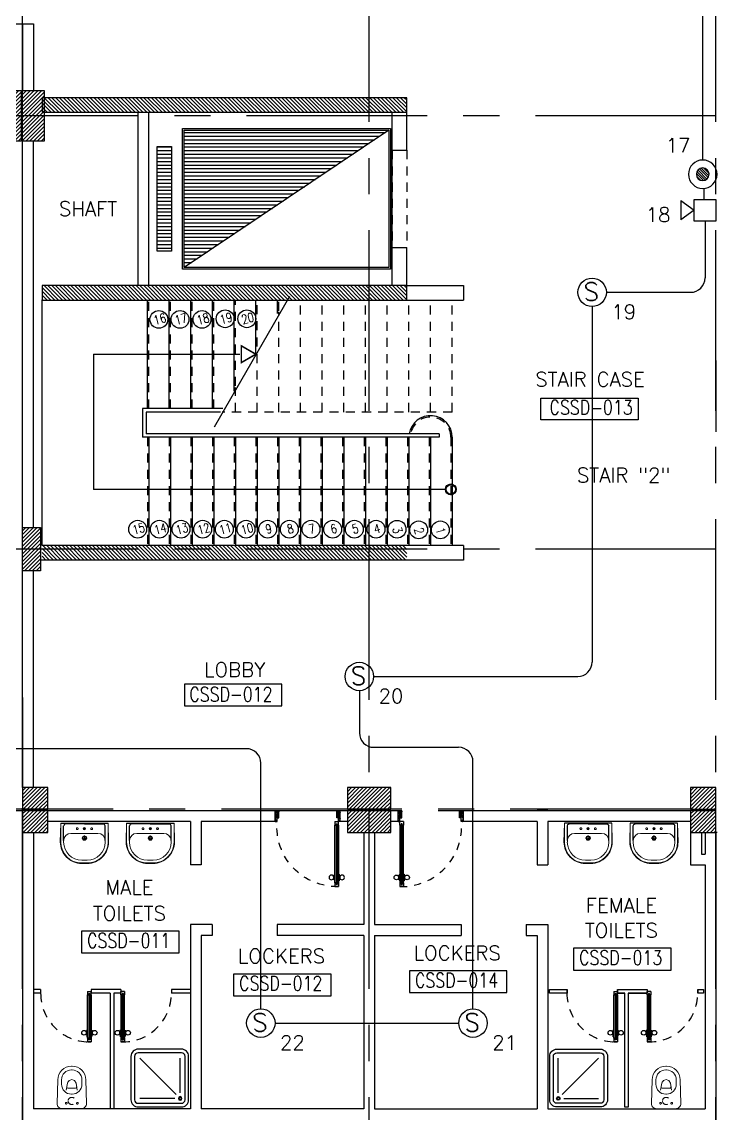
# Model space of a CAD drawing. Extents: x 0 to 93.3, y -13.5 to 76.8.
# Drawn here: x 38.99 to 48.62, y 28.8 to 43.92 of the extents above; entities that cross this region are included whole.
import ezdxf
from ezdxf.enums import TextEntityAlignment as Align

# ---------------------------------------------------------------- set-up
doc = ezdxf.new("R2010")
doc.units = 0
doc.header["$MEASUREMENT"] = 0
for name, pattern in [('CENTERX2', [4, 2.5, -0.5, 0.5, -0.5]), ('DASHED', [0.75, 0.5, -0.25]), ('HIDDEN', [0.375, 0.25, -0.125]), ('HIDDEN2', [0.1875, 0.125, -0.0625])]:
    doc.linetypes.add(name, pattern=pattern)
doc.layers.get('0').update_dxf_attribs({"color": 11, "linetype": 'CONTINUOUS'})
for name, color, linetype in [('A-JEERI', 11, 'CONTINUOUS'), ('AXES', 11, 'CENTERX2'), ('COL', 11, 'CONTINUOUS'), ('DOOR', 11, 'CONTINUOUS'), ('E-FIRE', 4, 'CONTINUOUS'), ('E-WIRE', 4, 'CONTINUOUS'), ('FIX', 11, 'CONTINUOUS'), ('HAT', 11, 'CONTINUOUS'), ('HIDDEN', 11, 'HIDDEN2'), ('LIFTS', 11, 'CONTINUOUS'), ('PART', 11, 'CONTINUOUS'), ('RM-BOX', 11, 'CONTINUOUS'), ('RM-NAME', 11, 'CONTINUOUS'), ('RM-NO', 11, 'CONTINUOUS'), ('STR', 11, 'CONTINUOUS'), ('WALL', 11, 'CONTINUOUS')]:
    doc.layers.add(name, color=color, linetype=linetype)
doc.styles.add('ROMANS', font='ROMANS.shx', dxfattribs={"width": 0.6})

# ---------------------------------------------------------------- blocks, each defined once
blk = doc.blocks.new('DOOR90')
at = {"layer": 'DOOR', "color": 7, "linetype": 'ByBlock'}
for p, q in [((-150, 0), (0, 0)), ((-150, 0), (-150, -25)), ((0, -50), (-114, 0)), ((0, -50), (-40, 0)), ((0, -50), (0, 0)), ((-1000, -25), (-1050, -25)), ((-1050, -75), (-1050, -25)), ((-1050, -25), (-1050, -75)), ((-1000, -75), (-1050, -75)), ((-1000, -42), (-1020, -42)), ((-1020, -42), (-1020, -58)), ((-1000, -58), (-1020, -58)), ((-1000, -25), (-1000, -42)), ((-1000, -58), (-1000, -75)), ((-878, -18), (-968, -18)), ((-968, -25), (-968, -18)), ((-968, -75), (-968, -82)), ((-878, -82), (-968, -82)), ((-955, -9), (-890, -9)), ((-955, -18), (-955, -9)), ((-955, -18), (-890, -18)), ((-955, -82), (-890, -82)), ((-955, -82), (-955, -91)), ((-955, -91), (-890, -91)), ((-890, -18), (-890, -9)), ((-890, -82), (-890, -91)), ((-878, -25), (-878, -18)), ((-878, -75), (-878, -82)), ((-200, -25), (-150, -25)), ((-200, -42), (-200, -25)), ((-180, -42), (-200, -42)), ((-200, -58), (-180, -58)), ((-200, -75), (-200, -58)), ((-150, -75), (-200, -75)), ((-180, -58), (-180, -42)), ((-150, -25), (-100, -25)), ((-150, -75), (-150, -25)), ((-100, -25), (-100, -50)), ((0, -50), (-100, -37)), ((-100, -50), (0, -50)), ((-150, -875), (-100, -875)), ((-150, -900), (-150, -875)), ((-150, -900), (0, -900)), ((0, -900), (-150, -900)), ((0, -850), (-114, -900)), ((-100, -875), (-100, -850)), ((0, -850), (-100, -863)), ((-100, -850), (0, -850)), ((0, -850), (-40, -900)), ((0, -850), (0, -900))]:
    blk.add_line(p, q, dxfattribs=at)
at = {"layer": 'DOOR', "linetype": 'ByBlock'}
for p, q in [((-200, -25), (-1000, -25)), ((-200, -42), (-1000, -42)), ((-200, -58), (-1000, -58)), ((-1000, -75), (-200, -75))]:
    blk.add_line(p, q, dxfattribs=at)
at = {"layer": 'DOOR', "color": 7, "linetype": 'ByBlock'}
for centre in [(-923, 24), (-923, -124)]:
    blk.add_circle(centre, 32.4, dxfattribs=at)
for centre, radius, start, end in [((0, -50), 154, 161.1053, 166.2858), ((0, -50), 94.4, 148.0182, 180), ((0, -50), 134, 158.1598, 169.28), ((0, -50), 114, 154.0838, 167.3774), ((0, -50), 74.4, 137.7764, 180), ((0, -50), 54.4, 113.2074, 180), ((0, -50), 34.4, 90, 180), ((0, -50), 14.4, 90, 180), ((0, -850), 154, 193.7142, 198.8947), ((0, -850), 134, 190.72, 201.8402), ((0, -850), 94.4, 180, 211.9818), ((0, -850), 74.4, 180, 222.2236), ((0, -850), 54.4, 180, 246.7926), ((0, -850), 34.4, 180, 270), ((0, -850), 14.4, 180, 270)]:
    blk.add_arc(centre, radius, start, end, dxfattribs=at)
at = {"layer": 'DOOR', "linetype": 'HIDDEN', "ltscale": 0.5}
blk.add_arc((-222, -50), 828, 178.2701, 275.003, dxfattribs=at)
blk = doc.blocks.new('SHR1')
at = {"layer": 'FIX'}
for p, q in [((-196, 196), (-700, 700)), ((-143, 218), (-143, 700)), ((-218, 143), (-700, 143))]:
    blk.add_line(p, q, dxfattribs=at)
for points in [[(-825, 125), (-825, 725, -0.414214), (-725, 825), (-125, 825, -0.414214), (-25, 725), (-25, 125, -0.414214), (-125, 25), (-725, 25, -0.414214)], [(-775, 125), (-775, 725, -0.414214), (-725, 775), (-125, 775, -0.414214), (-75, 725), (-75, 125, -0.414214), (-125, 75), (-725, 75, -0.414214)]]:
    blk.add_lwpolyline(points, format="xyb", close=True, dxfattribs=at)
for radius in [25, 15]:
    blk.add_circle((-143, 143), radius, dxfattribs=at)
blk = doc.blocks.new('C11')
at = {"layer": 'HAT'}
h = blk.add_hatch(dxfattribs=at)
h.set_pattern_fill('ANSI31', color=256, scale=300, style=0)
h.set_pattern_definition([(45, (-383765.23, -62181), (-26.5165043, 26.5165043), [])])
h.paths.add_polyline_path([(-20, 350), (-20, 700), (-320, 700), (-320, 350)])
h.paths.add_polyline_path([(-320, 0), (-20, 0), (-20, 350), (-320, 350)])
h = blk.add_hatch(dxfattribs=at)
h.set_pattern_fill('ANSI31', color=256, scale=300, style=0)
h.set_pattern_definition([(45, (-383445.23, -62181), (-26.5165043, 26.5165043), [])])
h.paths.add_polyline_path([(300, 350), (300, 700), (0, 700), (0, 350)])
h.paths.add_polyline_path([(0, 0), (300, 0), (300, 350), (0, 350)])
at = {"layer": 'COL'}
for points in [[(-20, 700), (-20, 0), (-320, 0), (-320, 700)], [(300, 700), (300, 0), (0, 0), (0, 700)]]:
    blk.add_lwpolyline(points, close=True, dxfattribs=at)
blk = doc.blocks.new('LAV-003')
at = {"layer": 'FIX', "linetype": 'ByBlock'}
blk.add_line((-328, -25), (328, -25), dxfattribs=at)
at = {"layer": 'FIX', "linetype": 'Continuous', "lineweight": 20}
for p, q in [((-328, -285), (-328, -25)), ((328, -285), (328, -25)), ((-288, -285), (-288, -265)), ((0, -165), (-187, -165)), ((0, -165), (187, -165)), ((287, -285), (287, -265)), ((0, -535), (-38, -535)), ((0, -575), (-38, -575)), ((0, -535), (38, -535)), ((0, -575), (38, -575))]:
    blk.add_line(p, q, dxfattribs=at)
at = {"layer": 'FIX', "linetype": 'ByBlock', "ltscale": 0.3}
for p, q in [((-288, -265), (-288, -60)), ((0, -35), (-262, -35)), ((0, -35), (262, -35)), ((287, -265), (287, -60))]:
    blk.add_line(p, q, dxfattribs=at)
at = {"layer": 'FIX', "lineweight": 20}
for p, q in [((-16, -101), (15, -101)), ((0, -85), (0, -116))]:
    blk.add_line(p, q, dxfattribs=at)
at = {"layer": 'FIX', "linetype": 'DASHED', "lineweight": 20, "ltscale": 0.04}
for p, q in [((-36, -230), (37, -230)), ((0, -194), (0, -266))]:
    blk.add_line(p, q, dxfattribs=at)
at = {"layer": 'FIX', "linetype": 'Continuous', "lineweight": 20}
blk.add_lwpolyline([(295, -25), (0, -25), (-328, -25), (-334, -285, 0.414214), (-38, -582), (0, -582), (38, -582, 0.414214), (334, -285), (328, -25), (0, -25)], format="xyb", dxfattribs=at)
at = {"layer": 'FIX', "linetype": 'HIDDEN', "lineweight": 20, "ltscale": 0.05}
for centre in [(-100, -101), (100, -101)]:
    blk.add_circle(centre, 12.4, dxfattribs=at)
at = {"layer": 'FIX', "lineweight": 20}
for centre, radius in [((0, -101), 15.5), ((0, -230), 29.5), ((0, -230), 22.5)]:
    blk.add_circle(centre, radius, dxfattribs=at)
at = {"layer": 'FIX', "linetype": 'ByBlock', "ltscale": 0.3}
for centre, start, end in [((-262, -60), 90, 180), ((262, -60), 0, 90)]:
    blk.add_arc(centre, 25, start, end, dxfattribs=at)
at = {"layer": 'FIX', "linetype": 'Continuous', "lineweight": 20}
for centre, radius, start, end in [((-38, -285), 290, 180, 270), ((-38, -285), 250, 180, 270), ((-187, -265), 100, 90, 180), ((38, -285), 290, 270, 0), ((38, -285), 250, 270, 0), ((187, -265), 100, 0, 90)]:
    blk.add_arc(centre, radius, start, end, dxfattribs=at)
blk = doc.blocks.new('WC')
at = {"layer": 'FIX', "lineweight": 20}
for p, q in [((339, 5), (339, -5)), ((395, 76), (490, 60)), ((475, 141), (538, 141)), ((534, 24), (540, 0)), ((540, 0), (534, -24)), ((674, 5), (674, -5)), ((490, -60), (395, -76)), ((538, -141), (475, -141)), ((213, -204), (210, -204))]:
    blk.add_line(p, q, dxfattribs=at)
at = {"layer": 'FIX', "linetype": 'Continuous', "lineweight": 20}
blk.add_line((420, -47), (420, 45), dxfattribs=at)
at = {"layer": 'FIX', "lineweight": 20}
for points in [[(210, -204, -0.414214), (137, -131), (137, 0), (137, 131, -0.414214), (210, 204)], [(727, -5), (727, 5, 0.414214), (538, 194), (210, 204)], [(727, 5), (727, -5, -0.414214), (538, -194), (210, -204)]]:
    blk.add_lwpolyline(points, format="xyb", dxfattribs=at)
at = {"layer": 'FIX', "linetype": 'HIDDEN2', "lineweight": 20, "ltscale": 0.3}
blk.add_circle((245, 0), 49.8, dxfattribs=at)
at = {"layer": 'FIX', "linetype": 'HIDDEN', "lineweight": 20, "ltscale": 0.05}
for centre in [(213, 78), (213, -77)]:
    blk.add_circle(centre, 11.6, dxfattribs=at)
at = {"layer": 'FIX', "lineweight": 20}
for centre, radius, start, end in [((475, 5), 136, 90, 180), ((464, -18), 82, 51.0758, 71.504), ((473, -7), 68.2, 27.1532, 51.0758), ((538, 5), 136, 360, 90), ((475, -5), 136, 180, 270), ((464, 18), 82, 288.496, 308.9242), ((473, 7), 68.2, 308.9242, 332.8468), ((538, -5), 136, 270, 0)]:
    blk.add_arc(centre, radius, start, end, dxfattribs=at)
at = {"layer": 'FIX', "linetype": 'Continuous', "lineweight": 20}
for centre, start, end in [((443, 46), 88.3879, 182.3338), ((442, -46), 177.6662, 271.6121)]:
    blk.add_arc(centre, 22.3, start, end, dxfattribs=at)
blk = doc.blocks.new('*X123')
at = {"color": 0}
for p, q in [((61359, 45555), (61555, 45751)), ((61359, 45608), (61502, 45751)), ((61359, 45661), (61449, 45751)), ((61359, 45714), (61396, 45751)), ((61408, 45551), (61608, 45751)), ((61461, 45551), (61661, 45751)), ((61514, 45551), (61714, 45751)), ((61567, 45551), (61767, 45751)), ((61620, 45551), (61820, 45751)), ((61673, 45551), (61873, 45751)), ((61726, 45551), (61926, 45751)), ((61779, 45551), (61979, 45751)), ((61832, 45551), (62032, 45751)), ((61885, 45551), (62085, 45751)), ((61938, 45551), (62138, 45751)), ((61991, 45551), (62191, 45751)), ((62044, 45551), (62244, 45751)), ((62097, 45551), (62297, 45751)), ((62150, 45551), (62350, 45751)), ((62203, 45551), (62403, 45751)), ((62256, 45551), (62456, 45751)), ((62309, 45551), (62509, 45751)), ((62362, 45551), (62562, 45751)), ((62415, 45551), (62615, 45751)), ((62469, 45551), (62669, 45751)), ((62522, 45551), (62722, 45751)), ((62575, 45551), (62775, 45751)), ((62628, 45551), (62828, 45751)), ((62681, 45551), (62881, 45751)), ((62734, 45551), (62934, 45751)), ((62787, 45551), (62987, 45751)), ((62840, 45551), (63040, 45751)), ((62893, 45551), (63093, 45751)), ((62946, 45551), (63146, 45751)), ((62999, 45551), (63199, 45751)), ((63052, 45551), (63252, 45751)), ((63105, 45551), (63305, 45751)), ((63158, 45551), (63358, 45751)), ((63211, 45551), (63411, 45751)), ((63264, 45551), (63464, 45751)), ((63317, 45551), (63517, 45751)), ((63370, 45551), (63570, 45751)), ((63423, 45551), (63623, 45751)), ((63476, 45551), (63676, 45751)), ((63529, 45551), (63729, 45751)), ((63582, 45551), (63782, 45751)), ((63635, 45551), (63835, 45751)), ((63688, 45551), (63888, 45751)), ((63741, 45551), (63941, 45751)), ((63794, 45551), (63994, 45751)), ((63847, 45551), (64047, 45751)), ((63900, 45551), (64100, 45751)), ((63953, 45551), (64153, 45751)), ((64006, 45551), (64206, 45751)), ((64060, 45551), (64260, 45751)), ((64113, 45551), (64313, 45751)), ((64166, 45551), (64366, 45751)), ((64219, 45551), (64419, 45751)), ((64272, 45551), (64472, 45751)), ((64325, 45551), (64525, 45751)), ((64378, 45551), (64578, 45751)), ((64431, 45551), (64631, 45751)), ((64484, 45551), (64684, 45751)), ((64537, 45551), (64737, 45751)), ((64590, 45551), (64790, 45751)), ((64643, 45551), (64843, 45751)), ((64696, 45551), (64896, 45751)), ((64749, 45551), (64949, 45751)), ((64802, 45551), (65002, 45751)), ((64855, 45551), (65055, 45751)), ((64908, 45551), (65108, 45751)), ((64961, 45551), (65161, 45751)), ((65014, 45551), (65214, 45751)), ((65067, 45551), (65267, 45751)), ((65120, 45551), (65320, 45751)), ((65173, 45551), (65373, 45751)), ((65226, 45551), (65426, 45751)), ((65279, 45551), (65479, 45751)), ((65332, 45551), (65532, 45751)), ((65385, 45551), (65585, 45751)), ((65438, 45551), (65638, 45751)), ((65491, 45551), (65691, 45751)), ((65544, 45551), (65744, 45751)), ((65597, 45551), (65797, 45751)), ((65651, 45551), (65851, 45751)), ((65704, 45551), (65904, 45751)), ((65757, 45551), (65957, 45751)), ((65810, 45551), (66010, 45751)), ((65863, 45551), (66063, 45751)), ((65916, 45551), (66116, 45751)), ((65969, 45551), (66169, 45751)), ((66022, 45551), (66222, 45751)), ((66075, 45551), (66275, 45751)), ((66128, 45551), (66328, 45751)), ((66181, 45551), (66381, 45751)), ((66234, 45551), (66409, 45726)), ((66287, 45551), (66409, 45673)), ((66340, 45551), (66409, 45620)), ((66393, 45551), (66409, 45567))]:
    blk.add_line(p, q, dxfattribs=at)
blk = doc.blocks.new('*X122')
at = {"color": 0}
for p, q in [((61359, 48207), (61553, 48401)), ((61359, 48260), (61500, 48401)), ((61359, 48313), (61447, 48401)), ((61359, 48366), (61394, 48401)), ((61406, 48201), (61606, 48401)), ((61459, 48201), (61659, 48401)), ((61512, 48201), (61712, 48401)), ((61565, 48201), (61765, 48401)), ((61618, 48201), (61818, 48401)), ((61671, 48201), (61871, 48401)), ((61724, 48201), (61924, 48401)), ((61777, 48201), (61977, 48401)), ((61830, 48201), (62030, 48401)), ((61884, 48201), (62084, 48401)), ((61937, 48201), (62137, 48401)), ((61990, 48201), (62190, 48401)), ((62043, 48201), (62243, 48401)), ((62096, 48201), (62296, 48401)), ((62149, 48201), (62349, 48401)), ((62202, 48201), (62402, 48401)), ((62255, 48201), (62455, 48401)), ((62308, 48201), (62508, 48401)), ((62361, 48201), (62561, 48401)), ((62414, 48201), (62614, 48401)), ((62467, 48201), (62667, 48401)), ((62520, 48201), (62720, 48401)), ((62573, 48201), (62773, 48401)), ((62626, 48201), (62826, 48401)), ((62679, 48201), (62879, 48401)), ((62732, 48201), (62932, 48401)), ((62785, 48201), (62985, 48401)), ((62838, 48201), (63038, 48401)), ((62891, 48201), (63091, 48401)), ((62944, 48201), (63144, 48401)), ((62997, 48201), (63197, 48401)), ((63050, 48201), (63250, 48401)), ((63103, 48201), (63303, 48401)), ((63156, 48201), (63356, 48401)), ((63209, 48201), (63409, 48401)), ((63262, 48201), (63462, 48401)), ((63315, 48201), (63515, 48401)), ((63368, 48201), (63568, 48401)), ((63421, 48201), (63621, 48401)), ((63475, 48201), (63675, 48401)), ((63528, 48201), (63728, 48401)), ((63581, 48201), (63781, 48401)), ((63634, 48201), (63834, 48401)), ((63687, 48201), (63887, 48401)), ((63740, 48201), (63940, 48401)), ((63793, 48201), (63993, 48401)), ((63846, 48201), (64046, 48401)), ((63899, 48201), (64099, 48401)), ((63952, 48201), (64152, 48401)), ((64005, 48201), (64205, 48401)), ((64058, 48201), (64258, 48401)), ((64111, 48201), (64311, 48401)), ((64164, 48201), (64364, 48401)), ((64217, 48201), (64417, 48401)), ((64270, 48201), (64470, 48401)), ((64323, 48201), (64523, 48401)), ((64376, 48201), (64576, 48401)), ((64429, 48201), (64629, 48401)), ((64482, 48201), (64682, 48401)), ((64535, 48201), (64735, 48401)), ((64588, 48201), (64788, 48401)), ((64641, 48201), (64841, 48401)), ((64694, 48201), (64894, 48401)), ((64747, 48201), (64947, 48401)), ((64800, 48201), (65000, 48401)), ((64853, 48201), (65053, 48401)), ((64906, 48201), (65106, 48401)), ((64959, 48201), (65159, 48401)), ((65012, 48201), (65212, 48401)), ((65065, 48201), (65265, 48401)), ((65119, 48201), (65319, 48401)), ((65172, 48201), (65372, 48401)), ((65225, 48201), (65425, 48401)), ((65278, 48201), (65478, 48401)), ((65331, 48201), (65531, 48401)), ((65384, 48201), (65584, 48401)), ((65437, 48201), (65637, 48401)), ((65490, 48201), (65690, 48401)), ((65543, 48201), (65743, 48401)), ((65596, 48201), (65796, 48401)), ((65649, 48201), (65849, 48401)), ((65702, 48201), (65902, 48401)), ((65755, 48201), (65955, 48401)), ((65808, 48201), (66008, 48401)), ((65861, 48201), (66061, 48401)), ((65914, 48201), (66114, 48401)), ((65967, 48201), (66167, 48401)), ((66020, 48201), (66220, 48401)), ((66073, 48201), (66273, 48401)), ((66126, 48201), (66326, 48401)), ((66179, 48201), (66379, 48401)), ((66232, 48201), (66409, 48378)), ((66285, 48201), (66409, 48325)), ((66338, 48201), (66409, 48272)), ((66391, 48201), (66409, 48219))]:
    blk.add_line(p, q, dxfattribs=at)
blk = doc.blocks.new('MCP')
at = {"color": 1}
for p, q in [((-88, -9), (9, 88)), ((-82, 33), (-33, 82)), ((-80, -36), (36, 80)), ((-66, -58), (58, 66)), ((-47, -74), (74, 47)), ((-23, -85), (85, 23)), ((10, -88), (88, -10))]:
    blk.add_line(p, q, dxfattribs=at)
at = {"layer": 'E-FIRE'}
blk.add_circle((0, 0), 197, dxfattribs=at)
at = {"layer": 'E-FIRE', "color": 4}
blk.add_circle((0, 0), 88.1, dxfattribs=at)
blk = doc.blocks.new('S')
at = {"layer": 'E-FIRE'}
blk.add_circle((0, 0), 197, dxfattribs=at)
at = {"layer": 'E-FIRE', "color": 3, "style": 'ROMANS'}
blk.add_text('S', height=250, dxfattribs=at).set_placement((-119, -115))
blk = doc.blocks.new('ES')
at = {"layer": 'E-FIRE'}
blk.add_line((-135, 485), (134, 485), dxfattribs=at)
for points in [[(-135, 485), (0, 300)], [(0, 300), (0, 300), (134, 485)]]:
    blk.add_lwpolyline(points, dxfattribs=at)
blk.add_lwpolyline([(-150, 0), (150, 0), (150, 300), (-150, 300)], close=True, dxfattribs=at)

msp = doc.modelspace()

# ---------------------------------------------------------------- hatches: boundary and pattern name
at = {"layer": 'HAT'}
h = msp.add_hatch(dxfattribs=at)
h.set_pattern_fill('ANSI31', color=256, scale=0.3, style=0)
h.set_pattern_definition([(45, (-344.495687, -5.511), (-0.0265165043, 0.0265165043), [])])
h.paths.add_polyline_path([(39.2495, 36.92), (38.9995, 36.92), (38.9995, 36.62), (39.2495, 36.62)])
h.paths.add_polyline_path([(39.2495, 36.62), (38.9995, 36.62), (38.9995, 36.32), (39.2495, 36.32)])
h = msp.add_hatch(dxfattribs=at)
h.set_pattern_fill('ANSI31', color=256, scale=0.3, style=0)
h.set_pattern_definition([(135, (803.93036, -5.511), (0.0265165043, 0.0265165043), [])])
h.paths.add_polyline_path([(44.0695, 36.67), (44.3195, 36.67), (44.3195, 36.62), (44.0695, 36.62)])
h.paths.add_polyline_path([(44.0695, 36.62), (44.3195, 36.62), (44.3195, 36.47), (44.0695, 36.47)])
h.paths.add_polyline_path([(42.8695, 36.62), (44.0695, 36.62), (44.0695, 36.47), (42.8695, 36.47)])
h.paths.add_polyline_path([(42.8695, 36.67), (44.0695, 36.67), (44.0695, 36.62), (42.8695, 36.62)])
h.paths.add_polyline_path([(41.6695, 36.62), (42.8695, 36.62), (42.8695, 36.47), (41.6695, 36.47)])
h.paths.add_polyline_path([(41.6695, 36.67), (42.8695, 36.67), (42.8695, 36.62), (41.6695, 36.62)])
h.paths.add_polyline_path([(40.4695, 36.62), (41.6695, 36.62), (41.6695, 36.47), (40.4695, 36.47)])
h.paths.add_polyline_path([(40.4695, 36.67), (41.6695, 36.67), (41.6695, 36.62), (40.4695, 36.62)])
h.paths.add_polyline_path([(39.2695, 36.67), (40.4695, 36.67), (40.4695, 36.62), (39.2695, 36.62)])
h.paths.add_polyline_path([(39.2695, 36.62), (40.4695, 36.62), (40.4695, 36.47), (39.2695, 36.47)])
h = msp.add_hatch(dxfattribs=at)
h.set_pattern_fill('ANSI31', color=256, scale=0.3, style=0)
h.set_pattern_definition([(45, (-344.395687, -5.511), (-0.0265165043, 0.0265165043), [])])
h.paths.add_polyline_path([(38.9995, 33.02), (39.3495, 33.02), (39.3495, 33.32), (38.9995, 33.32)])
h = msp.add_hatch(dxfattribs=at)
h.set_pattern_fill('ANSI31', color=256, scale=0.3, style=0)
h.set_pattern_definition([(45, (-314.745687, -5.511), (-0.0265165043, 0.0265165043), [])])
h.paths.add_polyline_path([(43.7995, 33.02), (43.7995, 33.32), (43.4995, 33.32), (43.4995, 33.02)])
h.paths.add_polyline_path([(44.0995, 33.02), (44.0995, 33.32), (43.7995, 33.32), (43.7995, 33.02)])
h = msp.add_hatch(dxfattribs=at)
h.set_pattern_fill('ANSI31', color=256, scale=0.3, style=0)
h.set_pattern_definition([(45, (-335.145687, -5.511), (-0.0265165043, 0.0265165043), [])])
h.paths.add_polyline_path([(48.2495, 33.02), (48.5995, 33.02), (48.5995, 33.32), (48.2495, 33.32)])
h = msp.add_hatch(dxfattribs=at)
h.set_pattern_fill('ANSI31', color=256, scale=0.3, style=0)
h.set_pattern_definition([(45, (-344.395687, -5.831), (-0.0265165043, 0.0265165043), [])])
h.paths.add_polyline_path([(38.9995, 32.7), (39.3495, 32.7), (39.3495, 33), (38.9995, 33)])
h = msp.add_hatch(dxfattribs=at)
h.set_pattern_fill('ANSI31', color=256, scale=0.3, style=0)
h.set_pattern_definition([(45, (-314.745687, -5.831), (-0.0265165043, 0.0265165043), [])])
h.paths.add_polyline_path([(43.7995, 32.7), (43.7995, 33), (43.4995, 33), (43.4995, 32.7)])
h.paths.add_polyline_path([(44.0995, 32.7), (44.0995, 33), (43.7995, 33), (43.7995, 32.7)])
h = msp.add_hatch(dxfattribs=at)
h.set_pattern_fill('ANSI31', color=256, scale=0.3, style=0)
h.set_pattern_definition([(45, (-335.145687, -5.831), (-0.0265165043, 0.0265165043), [])])
h.paths.add_polyline_path([(48.2495, 32.7), (48.5995, 32.7), (48.5995, 33), (48.2495, 33)])
at = {"layer": 'LIFTS'}
h = msp.add_hatch(dxfattribs=at)
h.set_pattern_fill('_U', color=8, scale=0.05, style=0, pattern_type=0)
h.set_pattern_definition([(180, (476.35529, -5.511), (0, 0.05), [])])
h.paths.add_polyline_path([(44.0695, 42.42), (41.2384, 40.52), (41.2384, 42.42)])
h.paths.add_polyline_path([(41.0634, 42.195), (41.0634, 40.745), (40.8634, 40.745), (40.8634, 42.195)])

# ---------------------------------------------------------------- linework, layer by layer
at = {"layer": 'AXES'}
for p, q in [((43.7995, -1.4643), (43.7995, 76.0748)), ((38.9995, -1.4643), (38.9995, 75.7248)), ((48.5995, -1.4643), (48.5995, 75.7248)), ((92.6023, 42.62), (22.7795, 42.62)), ((92.6023, 36.62), (22.7795, 36.62)), ((92.2523, 33.02), (22.7795, 33.02)), ((92.2523, 33), (22.7795, 33))]:
    msp.add_line(p, q, dxfattribs=at)
at = {"layer": 'COL'}
for points in [[(44.3195, 42.87), (39.2695, 42.87), (39.2695, 42.67), (44.3195, 42.67)], [(44.3195, 40.27), (39.2695, 40.27), (39.2695, 40.07), (44.3195, 40.07)], [(39.2495, 36.92), (39.2495, 36.32), (38.9995, 36.32), (38.9995, 36.92)], [(38.9995, 33.32), (38.9995, 33.02), (39.3495, 33.02), (39.3495, 33.32)], [(44.0995, 33.32), (43.4995, 33.32), (43.4995, 33.02), (44.0995, 33.02)], [(48.2495, 33.32), (48.2495, 33.02), (48.5995, 33.02), (48.5995, 33.32)], [(38.9995, 33), (38.9995, 32.7), (39.3495, 32.7), (39.3495, 33)], [(44.0995, 33), (43.4995, 33), (43.4995, 32.7), (44.0995, 32.7)], [(48.2495, 33), (48.2495, 32.7), (48.5995, 32.7), (48.5995, 33)]]:
    msp.add_lwpolyline(points, close=True, dxfattribs=at)
at = {"layer": 'DOOR', "color": 0}
msp.add_line((48.6195, 32.7), (48.5995, 32.7), dxfattribs=at)
at = {"layer": 'DOOR', "linetype": 'ByBlock'}
for p, q in [((39.8995, 30.5), (39.8995, 30.45)), ((39.8995, 30.5), (39.9495, 30.5)), ((39.8995, 29.85), (39.8995, 30.45)), ((39.8995, 30.45), (39.9165, 30.45)), ((39.9165, 30.45), (39.9165, 30.47)), ((39.9165, 30.47), (39.9325, 30.47)), ((39.9165, 30.45), (39.9165, 29.85)), ((39.9325, 30.47), (39.9325, 30.45)), ((39.9325, 30.45), (39.9325, 29.85)), ((39.9325, 30.45), (39.9495, 30.45)), ((39.9495, 30.45), (39.9495, 30.5)), ((39.9495, 30.45), (39.9495, 29.85)), ((40.362, 30.45), (40.362, 30.5)), ((40.412, 30.5), (40.362, 30.5)), ((40.362, 30.45), (40.362, 29.85)), ((40.379, 30.45), (40.362, 30.45)), ((40.379, 30.47), (40.379, 30.45)), ((40.395, 30.47), (40.379, 30.47)), ((40.379, 30.45), (40.379, 29.85)), ((40.395, 30.45), (40.395, 30.47)), ((40.395, 30.45), (40.395, 29.85)), ((40.412, 30.45), (40.395, 30.45)), ((40.412, 30.5), (40.412, 30.45)), ((40.412, 29.85), (40.412, 30.45)), ((47.187, 30.5), (47.187, 30.45)), ((47.187, 30.5), (47.237, 30.5)), ((47.187, 29.85), (47.187, 30.45)), ((47.187, 30.45), (47.204, 30.45)), ((47.204, 30.45), (47.204, 30.47)), ((47.204, 30.47), (47.22, 30.47)), ((47.204, 30.45), (47.204, 29.85)), ((47.22, 30.47), (47.22, 30.45)), ((47.22, 30.45), (47.22, 29.85)), ((47.22, 30.45), (47.237, 30.45)), ((47.237, 30.45), (47.237, 30.5)), ((47.237, 30.45), (47.237, 29.85)), ((47.6495, 30.45), (47.6495, 30.5)), ((47.6995, 30.5), (47.6495, 30.5)), ((47.6495, 30.45), (47.6495, 29.85)), ((47.6665, 30.45), (47.6495, 30.45)), ((47.6665, 30.47), (47.6665, 30.45)), ((47.6825, 30.47), (47.6665, 30.47)), ((47.6665, 30.45), (47.6665, 29.85)), ((47.6825, 30.45), (47.6825, 30.47)), ((47.6825, 30.45), (47.6825, 29.85)), ((47.6995, 30.45), (47.6825, 30.45)), ((47.6995, 30.5), (47.6995, 30.45)), ((47.6995, 29.85), (47.6995, 30.45)), ((39.8923, 29.9598), (39.8833, 29.9598)), ((39.8833, 29.895), (39.8833, 29.9598)), ((39.8923, 29.895), (39.8923, 29.9598)), ((39.9567, 29.9598), (39.9657, 29.9598)), ((39.9567, 29.895), (39.9567, 29.9598)), ((39.9657, 29.895), (39.9657, 29.9598)), ((40.3548, 29.9598), (40.3458, 29.9598)), ((40.3458, 29.895), (40.3458, 29.9598)), ((40.3548, 29.895), (40.3548, 29.9598)), ((40.4192, 29.9598), (40.4282, 29.9598)), ((40.4192, 29.895), (40.4192, 29.9598)), ((40.4282, 29.895), (40.4282, 29.9598)), ((47.1798, 29.9598), (47.1708, 29.9598)), ((47.1708, 29.895), (47.1708, 29.9598)), ((47.1798, 29.895), (47.1798, 29.9598)), ((47.2442, 29.9598), (47.2532, 29.9598)), ((47.2442, 29.895), (47.2442, 29.9598)), ((47.2532, 29.895), (47.2532, 29.9598)), ((47.6423, 29.9598), (47.6333, 29.9598)), ((47.6333, 29.895), (47.6333, 29.9598)), ((47.6423, 29.895), (47.6423, 29.9598)), ((47.7067, 29.9598), (47.7157, 29.9598)), ((47.7067, 29.895), (47.7067, 29.9598)), ((47.7157, 29.895), (47.7157, 29.9598)), ((39.8923, 29.895), (39.8833, 29.895)), ((39.8995, 29.8824), (39.8923, 29.8824)), ((39.8923, 29.8724), (39.8923, 29.8824)), ((39.8995, 29.8724), (39.8923, 29.8724)), ((39.9165, 29.85), (39.8995, 29.85)), ((39.8995, 29.85), (39.8995, 29.8)), ((39.9495, 29.8), (39.8995, 29.8)), ((39.8995, 29.8), (39.9495, 29.8)), ((39.9165, 29.85), (39.9165, 29.83)), ((39.9325, 29.83), (39.9165, 29.83)), ((39.9495, 29.85), (39.9325, 29.85)), ((39.9325, 29.85), (39.9325, 29.83)), ((39.9495, 29.8824), (39.9567, 29.8824)), ((39.9495, 29.8724), (39.9567, 29.8724)), ((39.9495, 29.85), (39.9495, 29.8)), ((39.9567, 29.895), (39.9657, 29.895)), ((39.9567, 29.8724), (39.9567, 29.8824)), ((40.3548, 29.895), (40.3458, 29.895)), ((40.362, 29.8824), (40.3548, 29.8824)), ((40.3548, 29.8724), (40.3548, 29.8824)), ((40.362, 29.8724), (40.3548, 29.8724)), ((40.362, 29.85), (40.379, 29.85)), ((40.362, 29.85), (40.362, 29.8)), ((40.362, 29.8), (40.412, 29.8)), ((40.412, 29.8), (40.362, 29.8)), ((40.379, 29.85), (40.379, 29.83)), ((40.379, 29.83), (40.395, 29.83)), ((40.395, 29.85), (40.412, 29.85)), ((40.395, 29.85), (40.395, 29.83)), ((40.412, 29.8824), (40.4192, 29.8824)), ((40.412, 29.8724), (40.4192, 29.8724)), ((40.412, 29.85), (40.412, 29.8)), ((40.4192, 29.895), (40.4282, 29.895)), ((40.4192, 29.8724), (40.4192, 29.8824)), ((47.1798, 29.895), (47.1708, 29.895)), ((47.187, 29.8824), (47.1798, 29.8824)), ((47.1798, 29.8724), (47.1798, 29.8824)), ((47.187, 29.8724), (47.1798, 29.8724)), ((47.204, 29.85), (47.187, 29.85)), ((47.187, 29.85), (47.187, 29.8)), ((47.204, 29.85), (47.204, 29.83)), ((47.237, 29.85), (47.22, 29.85)), ((47.22, 29.85), (47.22, 29.83)), ((47.237, 29.8824), (47.2442, 29.8824)), ((47.237, 29.8724), (47.2442, 29.8724)), ((47.237, 29.85), (47.237, 29.8)), ((47.2442, 29.895), (47.2532, 29.895)), ((47.2442, 29.8724), (47.2442, 29.8824)), ((47.6423, 29.895), (47.6333, 29.895)), ((47.6495, 29.8824), (47.6423, 29.8824)), ((47.6423, 29.8724), (47.6423, 29.8824)), ((47.6495, 29.8724), (47.6423, 29.8724)), ((47.6495, 29.85), (47.6665, 29.85)), ((47.6495, 29.85), (47.6495, 29.8)), ((47.6495, 29.8), (47.6995, 29.8)), ((47.6995, 29.8), (47.6495, 29.8)), ((47.6665, 29.85), (47.6665, 29.83)), ((47.6665, 29.83), (47.6825, 29.83)), ((47.6825, 29.85), (47.6995, 29.85)), ((47.6825, 29.85), (47.6825, 29.83)), ((47.6995, 29.8824), (47.7067, 29.8824)), ((47.6995, 29.8724), (47.7067, 29.8724)), ((47.6995, 29.85), (47.6995, 29.8)), ((47.7067, 29.895), (47.7157, 29.895)), ((47.7067, 29.8724), (47.7067, 29.8824))]:
    msp.add_line(p, q, dxfattribs=at)
at = {"layer": 'DOOR', "color": 97, "linetype": 'ByBlock'}
for p, q in [((47.237, 29.8), (47.187, 29.8)), ((47.187, 29.8), (47.237, 29.8)), ((47.22, 29.83), (47.204, 29.83))]:
    msp.add_line(p, q, dxfattribs=at)
at = {"layer": 'DOOR', "linetype": 'ByBlock'}
for centre in [(39.851, 29.9274), (39.9981, 29.9274), (40.3135, 29.9274), (40.4606, 29.9274), (47.1385, 29.9274), (47.2856, 29.9274), (47.601, 29.9274), (47.7481, 29.9274)]:
    msp.add_circle(centre, 0.0324, dxfattribs=at)
at = {"layer": 'DOOR', "linetype": 'HIDDEN', "ltscale": 0.5}
for centre, start, end in [((39.9245, 30.4745), 179.96077, 272.12255), ((40.387, 30.4745), 267.87745, 0.03923), ((47.212, 30.4745), 179.96077, 272.12255), ((47.6745, 30.4745), 267.87745, 0.03923)]:
    msp.add_arc(centre, 0.675, start, end, dxfattribs=at)
at = {"layer": 'E-WIRE', "color": 4}
for p, q in [((48.4183, 42.0083), (48.4183, 44.8075)), ((48.4327, 41.6146), (48.4327, 41.462)), ((48.4495, 41.162), (48.4495, 40.377)), ((47.0833, 40.177), (48.2495, 40.177)), ((46.8862, 39.9799), (46.8862, 35.0583)), ((43.8604, 34.8583), (46.6862, 34.8583)), ((43.6633, 34.6613), (43.6633, 34.0785)), ((43.8633, 33.8785), (45.0365, 33.8785)), ((42.0984, 33.8594), (36.1996, 33.8594)), ((42.2984, 30.2574), (42.2984, 33.6594)), ((45.2365, 30.2574), (45.2365, 33.6785)), ((42.4955, 30.0603), (45.0395, 30.0603))]:
    msp.add_line(p, q, dxfattribs=at)
for centre, start, end in [((48.2495, 40.377), 270, 0), ((46.6862, 35.0583), 270, 0), ((43.8633, 34.0785), 180, 270), ((45.0365, 33.6785), 0, 90), ((42.0984, 33.6594), 0, 90)]:
    msp.add_arc(centre, 0.2, start, end, dxfattribs=at)
at = {"layer": 'FIX'}
msp.add_lwpolyline([(47.0995, 29, -0.4142136), (46.9995, 28.9)], format="xyb", dxfattribs=at)
at = {"layer": 'HIDDEN'}
for p, q in [((44.1195, 42.145), (44.1195, 40.795)), ((44.3195, 42.145), (44.3195, 40.795)), ((48.5995, 39.2345), (48.5995, 39.2345))]:
    msp.add_line(p, q, dxfattribs=at)
at = {"layer": 'LIFTS'}
for p, q in [((44.0695, 42.42), (41.2384, 40.52)), ((44.1195, 40.795), (44.1195, 42.145))]:
    msp.add_line(p, q, dxfattribs=at)
for points in [[(44.0945, 40.495), (41.2134, 40.495), (41.2134, 42.445), (44.0945, 42.445)], [(44.0695, 40.52), (41.2384, 40.52), (41.2384, 42.42), (44.0695, 42.42)], [(41.0634, 40.745), (40.8634, 40.745), (40.8634, 42.195), (41.0634, 42.195)]]:
    msp.add_lwpolyline(points, close=True, dxfattribs=at)
at = {"layer": 'PART'}
for p, q in [((39.2495, 30.525), (39.1495, 30.525)), ((39.2495, 30.475), (39.1495, 30.475)), ((39.2495, 30.525), (39.2495, 30.475)), ((40.362, 30.525), (39.9495, 30.525)), ((39.9495, 30.525), (39.9495, 30.475)), ((40.212, 30.475), (39.9495, 30.475)), ((40.212, 30.475), (40.212, 28.875)), ((40.362, 30.475), (40.262, 30.475)), ((40.262, 30.475), (40.262, 28.875)), ((40.362, 30.525), (40.362, 30.475)), ((41.062, 30.525), (41.062, 30.475)), ((41.3245, 30.525), (41.062, 30.525)), ((41.3245, 30.475), (41.062, 30.475)), ((46.537, 30.525), (46.537, 30.475)), ((47.237, 30.525), (47.6495, 30.525)), ((47.237, 30.525), (47.237, 30.475)), ((47.237, 30.475), (47.337, 30.475)), ((47.387, 30.475), (47.6495, 30.475)), ((47.6495, 30.525), (47.6495, 30.475)), ((48.3495, 30.525), (48.3495, 30.475))]:
    msp.add_line(p, q, dxfattribs=at)
for points in [[(46.2975, 30.525), (46.5387, 30.525), (46.5387, 30.475), (46.2975, 30.475)], [(47.237, 30.525), (47.6495, 30.525), (47.6495, 30.475), (47.387, 30.475), (47.387, 28.898), (47.337, 28.898), (47.337, 30.475), (47.237, 30.475)], [(48.3495, 30.525), (48.4265, 30.525), (48.4265, 30.475), (48.3495, 30.475)]]:
    msp.add_lwpolyline(points, close=True, dxfattribs=at)
at = {"layer": 'RM-BOX'}
for points in [[(46.175, 38.7124), (47.5248, 38.7124), (47.5248, 38.4124), (46.175, 38.4124)], [(42.5914, 34.752), (41.2416, 34.752), (41.2416, 34.452), (42.5914, 34.452)], [(41.1659, 31.3313), (39.8162, 31.3313), (39.8162, 31.0313), (41.1659, 31.0313)], [(47.9789, 31.0955), (46.6291, 31.0955), (46.6291, 30.7955), (47.9789, 30.7955)], [(43.2723, 30.7395), (41.9225, 30.7395), (41.9225, 30.4395), (43.2723, 30.4395)], [(45.7056, 30.7821), (44.3558, 30.7821), (44.3558, 30.4821), (45.7056, 30.4821)]]:
    msp.add_lwpolyline(points, close=True, dxfattribs=at)
at = {"layer": 'STR'}
for p, q in [((42.694, 40.1195), (41.6507, 38.3123)), ((40.7295, 38.57), (40.7295, 40.07)), ((41.0295, 38.57), (41.0295, 40.07)), ((41.3295, 38.57), (41.3295, 40.07)), ((41.6295, 38.57), (41.6295, 40.07)), ((41.9295, 38.8107), (41.9295, 40.07)), ((42.2295, 39.32), (42.2295, 40.07)), ((42.5295, 39.8846), (42.5295, 40.07)), ((39.9795, 39.32), (42.0095, 39.32)), ((39.9795, 39.32), (39.9795, 37.445)), ((41.7706, 38.57), (40.6595, 38.57)), ((40.6595, 38.57), (40.6595, 38.17)), ((41.7417, 38.52), (40.7095, 38.52)), ((40.7095, 38.52), (40.7095, 38.22)), ((44.7695, 38.17), (40.6595, 38.17)), ((44.7695, 38.22), (40.7095, 38.22)), ((40.7495, 38.17), (40.7495, 36.67)), ((41.0495, 38.17), (41.0495, 36.67)), ((41.3495, 38.17), (41.3495, 36.67)), ((41.6495, 38.17), (41.6495, 36.67)), ((41.9495, 38.17), (41.9495, 36.67)), ((42.2495, 38.17), (42.2495, 36.67)), ((42.5495, 38.17), (42.5495, 36.67)), ((42.8495, 38.17), (42.8495, 36.67)), ((43.1495, 38.17), (43.1495, 36.67)), ((43.4495, 38.17), (43.4495, 36.67)), ((43.7495, 38.17), (43.7495, 36.67)), ((44.0495, 38.17), (44.0495, 36.67)), ((44.3495, 38.17), (44.3495, 36.67)), ((44.6495, 38.17), (44.6495, 36.67)), ((44.7695, 38.22), (44.7695, 38.17)), ((44.9495, 38.17), (44.9495, 36.67)), ((44.8546, 37.445), (39.9795, 37.445))]:
    msp.add_line(p, q, dxfattribs=at)
at = {"layer": 'STR', "linetype": 'HIDDEN2'}
for p, q in [((40.7495, 38.57), (40.7495, 40.07)), ((41.0495, 38.57), (41.0495, 40.07)), ((41.3495, 38.57), (41.3495, 40.07)), ((41.6495, 38.57), (41.6495, 40.07)), ((41.9495, 38.88), (41.9495, 40.07)), ((42.2495, 39.426), (42.2495, 40.07)), ((42.5495, 39.9192), (42.5495, 40.07)), ((42.8495, 38.52), (42.8495, 40.07)), ((43.1495, 38.52), (43.1495, 40.07)), ((43.4495, 38.52), (43.4495, 40.07)), ((43.7495, 38.52), (43.7495, 40.07)), ((44.0495, 38.52), (44.0495, 40.07)), ((44.3495, 38.52), (44.3495, 40.07)), ((44.6495, 38.52), (44.6495, 40.07)), ((44.9495, 38.52), (44.9495, 40.07)), ((42.5495, 38.52), (42.5495, 39.9074)), ((42.2495, 38.52), (42.2495, 39.3919)), ((41.9495, 38.52), (41.9495, 38.8608)), ((44.9495, 38.52), (41.7617, 38.52)), ((40.7295, 38.17), (40.7295, 36.67)), ((41.0295, 38.17), (41.0295, 36.67)), ((41.3295, 38.17), (41.3295, 36.67)), ((41.6295, 38.17), (41.6295, 36.67)), ((41.9295, 38.17), (41.9295, 36.67)), ((42.2295, 38.17), (42.2295, 36.67)), ((42.5295, 38.17), (42.5295, 36.67)), ((42.8295, 38.17), (42.8295, 36.67)), ((43.1295, 38.17), (43.1295, 36.67)), ((43.4295, 38.17), (43.4295, 36.67)), ((43.7295, 38.17), (43.7295, 36.67)), ((44.0295, 38.17), (44.0295, 36.67)), ((44.3295, 38.17), (44.3295, 36.67)), ((44.6295, 38.17), (44.6295, 36.67)), ((44.9295, 38.17), (44.9295, 36.67))]:
    msp.add_line(p, q, dxfattribs=at)
at = {"layer": 'STR', "const_width": 0.0215}
msp.add_lwpolyline([(42.0295, 39.2045), (42.0295, 39.4355), (42.2295, 39.32)], close=True, dxfattribs=at)
at = {"layer": 'STR', "color": 11}
for centre in [(40.8869, 39.8018), (41.18, 39.8018), (41.4845, 39.8018), (41.8046, 39.8106), (42.1046, 39.8106), (40.5939, 36.8975), (40.8939, 36.8975), (41.1939, 36.8975), (41.4939, 36.8975), (41.7939, 36.8975), (42.0939, 36.8975), (42.3939, 36.8975), (42.6939, 36.8975), (42.9939, 36.8975), (43.2939, 36.8975), (43.5939, 36.8975), (43.8939, 36.8975), (44.1849, 36.8966), (44.4849, 36.8881), (44.7849, 36.8881)]:
    msp.add_circle(centre, 0.1232, dxfattribs=at)
at = {"layer": 'STR'}
for radius in [0.075, 0.065]:
    msp.add_circle((44.9295, 37.4488), radius, dxfattribs=at)
msp.add_arc((44.6495, 38.17), 0.3, 0, 170.40593, dxfattribs=at)
at = {"layer": 'STR', "linetype": 'HIDDEN2'}
msp.add_arc((44.6495, 38.17), 0.28, 0, 170.40593, dxfattribs=at)
at = {"layer": 'WALL'}
for p, q in [((25.8545, 43.895), (39.1495, 43.895)), ((38.9995, 43.895), (38.9995, 42.97)), ((39.1495, 43.895), (39.1495, 42.97)), ((40.5945, 42.67), (40.5945, 40.27)), ((40.7445, 42.67), (40.7445, 40.27)), ((44.1195, 42.145), (44.1195, 42.67)), ((44.3195, 42.145), (44.3195, 42.67)), ((38.9995, 36.92), (38.9995, 42.27)), ((39.1495, 36.92), (39.1495, 42.27)), ((44.1195, 42.145), (44.3195, 42.145)), ((44.1195, 40.795), (44.3195, 40.795)), ((44.1195, 40.27), (44.1195, 40.795)), ((44.3195, 40.27), (44.3195, 40.795)), ((44.3195, 40.27), (45.103, 40.27)), ((45.103, 40.27), (45.103, 40.07)), ((39.2695, 36.67), (39.2695, 40.07)), ((44.3195, 40.07), (45.103, 40.07)), ((48.5995, 39.2345), (48.5995, 38.245)), ((39.1495, 36.92), (39.1495, 38.72)), ((45.103, 36.67), (39.2695, 36.67)), ((45.103, 36.67), (45.103, 36.47)), ((45.103, 36.47), (39.2495, 36.47)), ((38.9995, 33.32), (38.9995, 36.32)), ((38.9995, 33.32), (38.9995, 36.32)), ((39.1495, 33.32), (39.1495, 36.32)), ((38.9995, 34.57), (38.9995, 27.25)), ((42.4995, 33), (39.2495, 33)), ((42.4995, 32.85), (42.4995, 33)), ((43.5495, 33), (43.3995, 33)), ((43.3995, 32.85), (43.3995, 33)), ((44.1995, 33), (44.0495, 33)), ((44.1995, 32.85), (44.1995, 33)), ((48.3495, 33), (45.0995, 33)), ((45.0995, 32.85), (45.0995, 33)), ((46.1245, 33.02), (46.2745, 33.02)), ((41.3245, 32.85), (39.3495, 32.85)), ((41.3245, 32.85), (41.3245, 32.25)), ((42.4995, 32.85), (41.4745, 32.85)), ((41.4745, 32.85), (41.4745, 32.25)), ((43.4995, 32.85), (43.3995, 32.85)), ((44.1995, 32.85), (44.0995, 32.85)), ((46.1245, 32.85), (45.0995, 32.85)), ((46.1245, 32.85), (46.1245, 32.25)), ((48.2495, 32.85), (46.2745, 32.85)), ((46.2745, 32.85), (46.2745, 32.25)), ((39.1495, 32.7), (39.1495, 28.875)), ((43.7245, 32.7), (43.7245, 31.425)), ((43.8745, 32.7), (43.8745, 31.425)), ((48.2495, 32.7), (48.2495, 32.25)), ((48.3995, 32.7), (48.3995, 32.4)), ((48.4495, 32.7), (48.4495, 32.4)), ((48.5995, 32.7), (48.5995, 27.25)), ((48.3995, 32.4), (48.4495, 32.4)), ((41.4745, 32.25), (41.3245, 32.25)), ((46.1245, 32.25), (46.2745, 32.25)), ((48.2495, 32.25), (48.4495, 32.25)), ((48.4495, 32.25), (48.4495, 28.875)), ((41.3245, 31.425), (41.3245, 28.875)), ((41.6245, 31.425), (41.3245, 31.425)), ((41.6245, 31.425), (41.6245, 31.275)), ((43.7245, 31.425), (42.5245, 31.425)), ((42.5245, 31.425), (42.5245, 31.275)), ((43.8745, 31.425), (45.0745, 31.425)), ((45.0745, 31.425), (45.0745, 31.275)), ((45.9745, 31.425), (45.9745, 31.275)), ((45.9745, 31.425), (46.2745, 31.425)), ((46.2745, 31.425), (46.2745, 28.875)), ((41.4745, 31.275), (41.4745, 28.875)), ((41.6245, 31.275), (41.4745, 31.275)), ((43.7245, 31.275), (42.5245, 31.275)), ((43.7245, 31.275), (43.7245, 28.875)), ((43.8745, 31.275), (45.0745, 31.275)), ((43.8745, 31.275), (43.8745, 28.875)), ((45.9745, 31.275), (46.1245, 31.275)), ((46.1245, 31.275), (46.1245, 28.875)), ((41.3245, 28.875), (39.1495, 28.875)), ((43.7245, 28.875), (41.4745, 28.875)), ((43.8745, 28.875), (46.1245, 28.875)), ((46.2745, 28.875), (48.4495, 28.875))]:
    msp.add_line(p, q, dxfattribs=at)

# ---------------------------------------------------------------- block references
at = {"layer": 'A-JEERI', "linetype": 'ByBlock', "yscale": 0.0009999999892897904, "zscale": 0.001}
for p, xscale in [((39.8565, 32.852), 0.001000000047497451), ((40.7685, 32.852), 0.001000000047497451), ((46.8305, 32.852), -0.001000000047497451), ((47.7425, 32.852), -0.001000000047497451), ((47.7425, 32.852), -0.001000000047497451)]:
    msp.add_blockref('LAV-003', p, dxfattribs=dict(at, xscale=xscale))
at = {"layer": 'DOOR', "color": 0, "yscale": 0.0009999999892897904, "zscale": 0.001}
for p, xscale, rotation in [((43.3995, 33), -0.0009999999892897904, 270), ((44.1995, 33), 0.0009999999892897904, 90)]:
    msp.add_blockref('DOOR90', p, dxfattribs=dict(at, xscale=xscale, rotation=rotation))
at = {"layer": 'E-FIRE', "color": 4, "xscale": 0.0009999999892897904, "yscale": 0.0009999999892897904, "zscale": 0.001}
for p in [(46.8862, 40.177), (43.6633, 34.8583), (42.2984, 30.0603), (45.2365, 30.0603)]:
    msp.add_blockref('S', p, dxfattribs=at)
at = {"layer": 'E-WIRE', "color": 4, "xscale": -0.0009999999892897904, "yscale": 0.0009999999892897904, "zscale": 0.001}
for name, p, rotation in [('MCP', (48.4183, 41.8112), 180), ('ES', (48.5995, 41.312), 90)]:
    msp.add_blockref(name, p, dxfattribs=dict(at, rotation=rotation))
at = {"layer": 'HAT', "xscale": -0.001000000047497451, "yscale": 0.0009999999892897904, "zscale": 0.001}
for name, p in [('*X122', (105.6788, -5.531)), ('*X123', (105.6788, -5.481))]:
    msp.add_blockref(name, p, dxfattribs=at)
at = {"layer": 'RM-NAME', "xscale": 0.001000000047497451, "yscale": 0.0009999999892897904, "zscale": 0.001}
msp.add_blockref('C11', (38.9995, 42.27), dxfattribs=at)
at = {"layer": 'WALL', "yscale": 0.0009999999892897904, "zscale": 0.001}
for name, p, xscale, rotation in [('SHR1', (41.3245, 28.875), -0.0009999999892897904, 90), ('SHR1', (46.2745, 28.875), 0.0009999999892897904, 270), ('WC', (39.6808, 28.738), -0.0009999999892897904, 270), ('WC', (47.9105, 28.738), -0.0009999999892897904, 270)]:
    msp.add_blockref(name, p, dxfattribs=dict(at, xscale=xscale, rotation=rotation))

# ---------------------------------------------------------------- texts
at = {"layer": 'E-FIRE', "color": 4, "style": 'ROMANS'}
for s, p in [('17', (47.9052, 42.1105)), ('18', (47.6284, 41.1508)), ('19', (47.1522, 39.8066)), ('20', (43.9293, 34.4879)), ('22', (42.5644, 29.6899)), ('21', (45.5025, 29.6899))]:
    msp.add_text(s, height=0.2, dxfattribs=at).set_placement(p)
at = {"layer": 'RM-NAME', "style": 'ROMANS'}
for s, p in [('SHAFT', (39.9051, 41.3332)), ('STAIR CASE', (46.8574, 38.9725)), ('STAIR "2"', (47.3224, 37.6457)), ('MALE', (40.4783, 31.9405)), ('FEMALE', (47.2912, 31.6913)), ('TOILETS', (40.4783, 31.5806)), ('TOILETS', (47.2912, 31.3448)), ('LOCKERS', (42.5846, 30.9889)), ('LOCKERS', (45.0179, 31.0314))]:
    msp.add_text(s, height=0.2, dxfattribs=at).set_placement(p, align=Align.MIDDLE)
msp.add_attdef('LOBBY', text='', height=0.2, dxfattribs=at).set_placement((41.936, 34.952), align=Align.MIDDLE)
at = {"layer": 'RM-NO', "style": 'ROMANS', "width": 0.8}
for tag, text, p in [('CSSD-013', '', (46.8722, 38.5846)), ('CSSD-012', 'H0-A00', (41.8841, 34.6124)), ('CSSD-011', '', (40.4687, 31.2035)), ('CSSD-013', '', (47.2817, 30.9677)), ('CSSD-012', '', (42.575, 30.6118)), ('CSSD-014', '', (45.0083, 30.6543))]:
    msp.add_attdef(tag, text=text, height=0.2, dxfattribs=at).set_placement(p, align=Align.MIDDLE)
at = {"layer": 'STR', "color": 9, "style": 'ROMANS', "width": 0.8}
for s, rotation, p in [('16', 15, (40.8998, 39.8082)), ('17', 15, (41.1929, 39.8082)), ('18', 15, (41.4974, 39.8082)), ('19', 15, (41.8175, 39.817)), ('20', 15, (42.1175, 39.817)), ('15', 15, (40.6068, 36.904)), ('14', 15, (40.9068, 36.904)), ('13', 15, (41.2068, 36.904)), ('12', 15, (41.5068, 36.904)), ('11', 15, (41.8068, 36.904)), ('10', 15, (42.1068, 36.904)), ('9', 15, (42.4068, 36.904)), ('8', 15, (42.7068, 36.904)), ('7', 15, (43.0068, 36.904)), ('6', 15, (43.3068, 36.904)), ('5', 15, (43.6068, 36.904)), ('4', 15, (43.9068, 36.904)), ('3', 285, (44.1914, 36.8837)), ('2', 285, (44.4914, 36.8752)), ('1', 285, (44.7914, 36.8752))]:
    msp.add_text(s, height=0.125, rotation=rotation, dxfattribs=at).set_placement(p, align=Align.MIDDLE)

doc.saveas('drawing.dxf')
